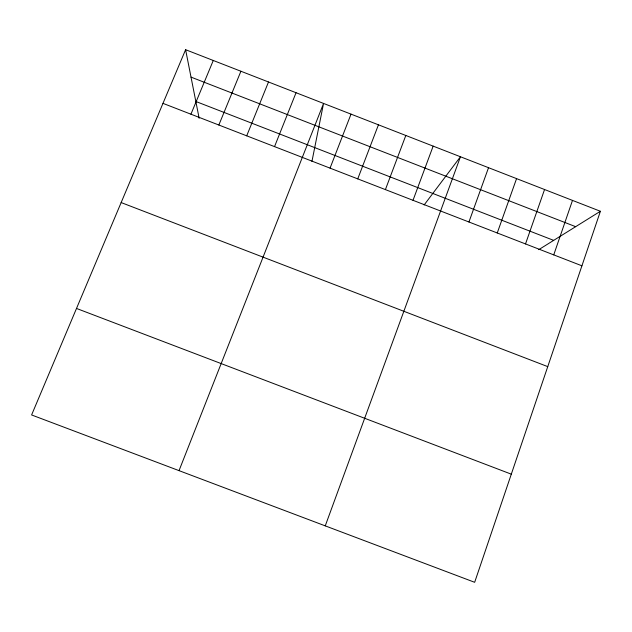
<?xml version="1.0" encoding="UTF-8"?>
<svg xmlns="http://www.w3.org/2000/svg" width="632" height="632" viewBox="0 0 632 632"><rect width="100%" height="100%" fill="white"/><g stroke="black" fill="none" stroke-linecap="round" stroke-linejoin="round"><path stroke-width="0.95" d="M311.939 161.444L323.552 103.435L179.03 470.643M600.4 211.27L474.664 582.301L31.6 414.955L185.603 49.699L600.4 211.27L538.772 249.648M553.743 254.878L572.497 200.399M525.516 243.936L544.555 189.513M497.25 232.979L516.565 178.611M468.936 221.998L488.528 167.693M325.251 525.871L460.452 156.752L424.143 204.95M413.012 200.312L433.157 146.126M385.402 189.608L405.815 135.477M357.752 178.88L378.442 124.812M330.054 168.144L351.021 114.131M274.533 146.616L296.045 92.722M246.709 135.825L268.497 81.986M218.846 125.018L240.911 71.242M190.935 114.195L213.276 60.474M76.504 308.448L511.312 474.166M121.147 202.564L547.754 366.623M195.825 101.468L553.664 240.365M162.977 103.356L581.914 265.803M191.022 77.12L575.657 226.675M185.603 49.699L199.151 118.279"/></g></svg>
